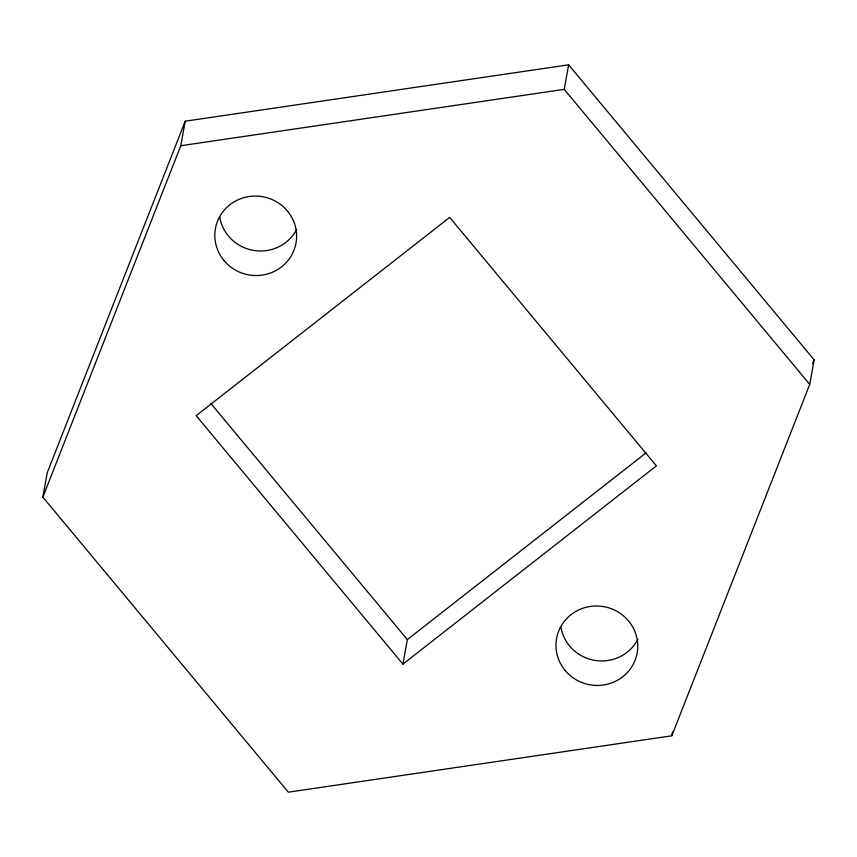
<?xml version="1.0" encoding="UTF-8"?>
<svg xmlns="http://www.w3.org/2000/svg" width="857" height="857" viewBox="0 0 857 857"><rect width="100%" height="100%" fill="white"/><g stroke="black" fill="none" stroke-linecap="round" stroke-linejoin="round"><path stroke-width="1.29" d="M42.85 497.146L47.264 472.614L185.198 121.201L568.641 64.821L814.15 359.854L809.736 384.386L671.802 735.799L288.359 792.179L42.85 497.146L180.784 145.733L185.198 121.201M402.919 664.121L656.408 465.854L449.668 217.41L196.178 415.677L402.919 664.121L407.332 639.59L646.103 452.85M809.736 384.386L564.227 89.353L568.641 64.821M671.802 735.799L672.499 731.932M812.682 363.593L814.15 359.854M180.784 145.733L564.227 89.353M210.843 403.465L407.332 639.59M296.758 229.312A40.922 39.69 10.2 0 1 254.026 250.48A40.922 39.69 10.2 0 1 219.778 217.196M637.897 639.258A40.922 39.69 10.2 0 1 595.154 660.426A40.922 39.69 10.2 0 1 560.907 627.142M565.17 670.517A40.922 39.69 10.2 0 0 635.08 660.244A40.922 39.69 10.2 0 0 590.323 606.445A40.922 39.69 10.2 0 0 565.17 670.517M224.041 260.582A40.922 39.69 10.2 0 0 293.951 250.298A40.922 39.69 10.2 0 0 249.183 196.51A40.922 39.69 10.2 0 0 224.041 260.582"/></g></svg>
